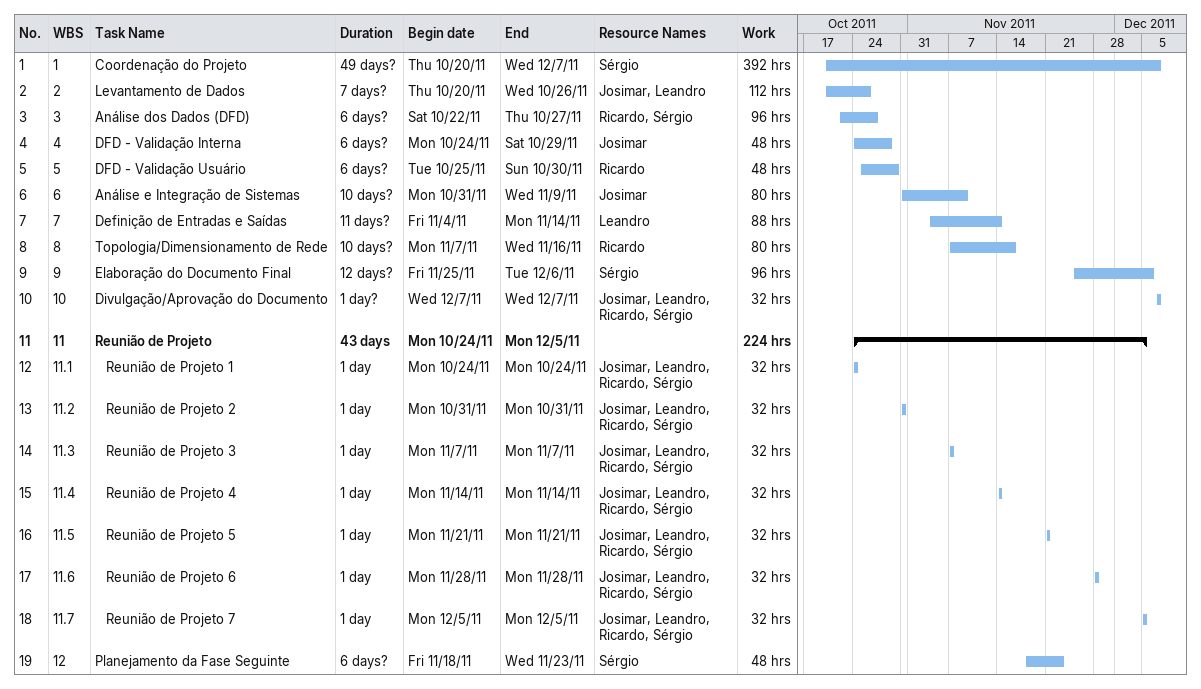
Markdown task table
| ID | WBS | Task | Duration | Start | Finish | Resources | Work (h) |
|---|---|---|---|---|---|---|---|
| 1 | 1 | Coordenação do Projeto | 49d? | 2011-10-20 | 2011-12-07 | Sérgio | 392 |
| 2 | 2 | Levantamento de Dados | 7d? | 2011-10-20 | 2011-10-26 | Josimar, Leandro | 112 |
| 3 | 3 | Análise dos Dados (DFD) | 6d? | 2011-10-22 | 2011-10-27 | Ricardo, Sérgio | 96 |
| 4 | 4 | DFD - Validação Interna | 6d? | 2011-10-24 | 2011-10-29 | Josimar | 48 |
| 5 | 5 | DFD - Validação Usuário | 6d? | 2011-10-25 | 2011-10-30 | Ricardo | 48 |
| 6 | 6 | Análise e Integração de Sistemas | 10d? | 2011-10-31 | 2011-11-09 | Josimar | 80 |
| 7 | 7 | Definição de Entradas e Saídas | 11d? | 2011-11-04 | 2011-11-14 | Leandro | 88 |
| 8 | 8 | Topologia/Dimensionamento de Rede | 10d? | 2011-11-07 | 2011-11-16 | Ricardo | 80 |
| 9 | 9 | Elaboração do Documento Final | 12d? | 2011-11-25 | 2011-12-06 | Sérgio | 96 |
| 10 | 10 | Divulgação/Aprovação do Documento | 1d? | 2011-12-07 | 2011-12-07 | Josimar, Leandro, Ricardo, Sérgio | 32 |
| 11 | 11 | **Reunião de Projeto** | 43d | 2011-10-24 | 2011-12-05 |  | 224 |
| 12 | 11.1 | Reunião de Projeto 1 | 1d | 2011-10-24 | 2011-10-24 | Josimar, Leandro, Ricardo, Sérgio | 32 |
| 13 | 11.2 | Reunião de Projeto 2 | 1d | 2011-10-31 | 2011-10-31 | Josimar, Leandro, Ricardo, Sérgio | 32 |
| 14 | 11.3 | Reunião de Projeto 3 | 1d | 2011-11-07 | 2011-11-07 | Josimar, Leandro, Ricardo, Sérgio | 32 |
| 15 | 11.4 | Reunião de Projeto 4 | 1d | 2011-11-14 | 2011-11-14 | Josimar, Leandro, Ricardo, Sérgio | 32 |
| 16 | 11.5 | Reunião de Projeto 5 | 1d | 2011-11-21 | 2011-11-21 | Josimar, Leandro, Ricardo, Sérgio | 32 |
| 17 | 11.6 | Reunião de Projeto 6 | 1d | 2011-11-28 | 2011-11-28 | Josimar, Leandro, Ricardo, Sérgio | 32 |
| 18 | 11.7 | Reunião de Projeto 7 | 1d | 2011-12-05 | 2011-12-05 | Josimar, Leandro, Ricardo, Sérgio | 32 |
| 19 | 12 | Planejamento da Fase Seguinte | 6d? | 2011-11-18 | 2011-11-23 | Sérgio | 48 |
